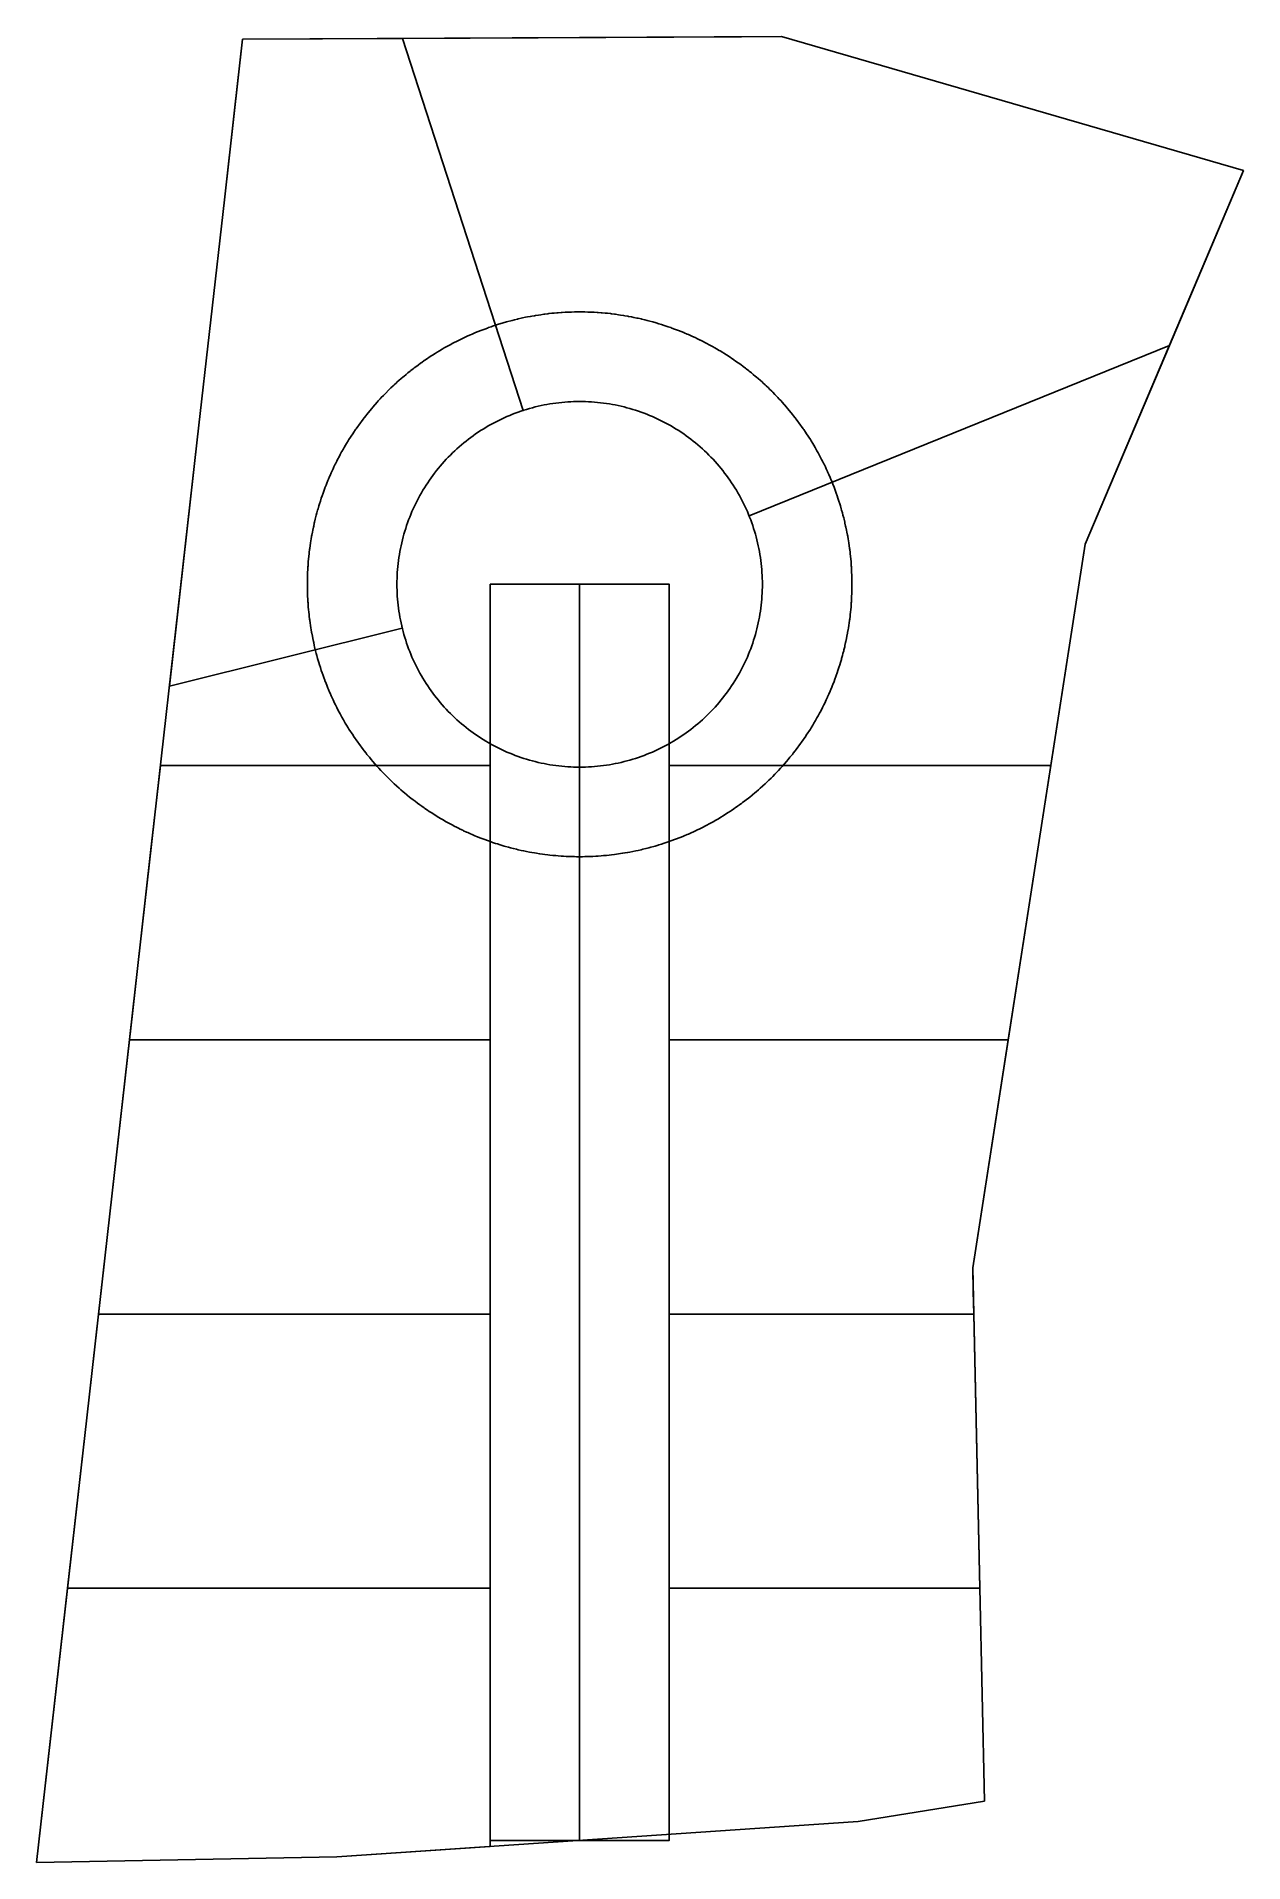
# Model space of a CAD drawing. Header units: feet. Extents: x 0 to 330, y 0 to 499.
import ezdxf

# ---------------------------------------------------------------- set-up
doc = ezdxf.new("R2010")
doc.units = ezdxf.units.FT
for name, color, linetype in [('CENTERLINE', 2, 'Continuous'), ('LOTS', 3, 'Continuous'), ('PARCEL', 5, 'Continuous'), ('ROADS', 1, 'Continuous')]:
    doc.layers.add(name, color=color, linetype=linetype)

msp = doc.modelspace()

# ---------------------------------------------------------------- linework, layer by layer
at = {"layer": 'CENTERLINE'}
for points in [[(198.6, 349.59), (198.59, 348.77), (198.57, 347.95), (198.54, 347.13), (198.49, 346.32), (198.43, 345.5), (198.36, 344.69), (198.27, 343.87), (198.17, 343.06), (198.06, 342.25), (197.93, 341.44), (197.79, 340.64), (197.64, 339.83), (197.47, 339.03), (197.29, 338.23), (197.1, 337.44), (196.9, 336.65), (196.68, 335.86), (196.45, 335.07), (196.2, 334.29), (195.95, 333.51), (195.68, 332.74), (195.4, 331.97), (195.1, 331.21), (194.79, 330.45), (194.48, 329.7), (194.14, 328.95), (193.8, 328.21), (193.44, 327.47), (193.08, 326.74), (192.7, 326.02), (192.31, 325.3), (191.9, 324.59), (191.49, 323.88), (191.06, 323.18), (190.62, 322.49), (190.17, 321.81), (189.71, 321.13), (189.24, 320.46), (188.76, 319.8), (188.27, 319.15), (187.76, 318.5), (187.25, 317.87), (186.73, 317.24), (186.19, 316.62), (185.65, 316.01), (185.09, 315.41), (184.53, 314.81), (183.96, 314.23), (183.37, 313.66), (182.78, 313.09), (182.18, 312.54), (181.57, 311.99), (180.95, 311.46), (180.32, 310.94), (179.68, 310.42), (179.04, 309.92), (178.39, 309.43), (177.72, 308.94), (177.06, 308.47), (176.38, 308.01), (175.7, 307.56), (175, 307.13), (174.31, 306.7), (173.6, 306.29), (172.89, 305.88), (172.17, 305.49), (171.45, 305.11), (170.71, 304.74), (169.98, 304.39), (169.24, 304.04), (168.49, 303.71), (167.73, 303.39), (166.98, 303.09), (166.21, 302.79), (165.44, 302.51), (164.67, 302.24), (163.9, 301.98), (163.11, 301.74), (162.33, 301.51), (161.54, 301.29), (160.75, 301.09), (159.95, 300.89), (159.16, 300.71), (158.36, 300.55), (157.55, 300.39), (156.75, 300.25), (155.94, 300.13), (155.13, 300.01), (154.31, 299.91), (153.5, 299.83), (152.69, 299.75), (151.87, 299.69), (151.05, 299.65), (150.24, 299.61), (149.42, 299.59), (148.6, 299.59), (147.78, 299.59), (146.96, 299.61), (146.15, 299.65), (145.33, 299.69), (144.51, 299.75), (143.7, 299.83), (142.89, 299.91), (142.07, 300.01), (141.26, 300.13), (140.46, 300.25), (139.65, 300.39), (138.85, 300.55), (138.04, 300.71), (137.25, 300.89), (136.45, 301.09), (135.66, 301.29), (134.87, 301.51), (134.09, 301.74), (133.31, 301.98), (132.53, 302.24), (131.76, 302.51), (130.99, 302.79), (130.22, 303.09), (129.47, 303.39), (128.71, 303.71), (127.97, 304.04), (127.22, 304.39), (126.49, 304.74), (125.76, 305.11), (125.03, 305.49), (124.31, 305.88), (123.6, 306.29), (122.9, 306.7), (122.2, 307.13), (121.51, 307.56), (120.82, 308.01), (120.15, 308.47), (119.48, 308.94), (118.82, 309.43), (118.16, 309.92), (117.52, 310.42), (116.88, 310.94), (116.25, 311.46), (115.63, 311.99), (115.02, 312.54), (114.42, 313.09), (113.83, 313.66), (113.25, 314.23), (112.67, 314.81), (112.11, 315.41), (111.55, 316.01), (111.01, 316.62), (110.47, 317.24), (109.95, 317.87), (109.44, 318.5), (108.93, 319.15), (108.44, 319.8), (107.96, 320.46), (107.49, 321.13), (107.03, 321.81), (106.58, 322.49), (106.14, 323.18), (105.71, 323.88), (105.3, 324.59), (104.9, 325.3), (104.5, 326.02), (104.12, 326.74), (103.76, 327.47), (103.4, 328.21), (103.06, 328.95), (102.73, 329.7), (102.41, 330.45), (102.1, 331.21), (101.81, 331.97), (101.52, 332.74), (101.25, 333.51), (101, 334.29), (100.75, 335.07), (100.52, 335.86), (100.3, 336.65), (100.1, 337.44), (99.91, 338.23), (99.73, 339.03), (99.56, 339.83), (99.41, 340.64), (99.27, 341.44), (99.14, 342.25), (99.03, 343.06), (98.93, 343.87), (98.84, 344.69), (98.77, 345.5), (98.71, 346.32), (98.66, 347.13), (98.63, 347.95), (98.61, 348.77), (98.6, 349.59), (98.61, 350.41), (98.63, 351.22), (98.66, 352.04), (98.71, 352.86), (98.77, 353.67), (98.84, 354.49), (98.93, 355.3), (99.03, 356.11), (99.14, 356.92), (99.27, 357.73), (99.41, 358.54), (99.56, 359.34), (99.73, 360.14), (99.91, 360.94), (100.1, 361.74), (100.3, 362.53), (100.52, 363.32), (100.75, 364.1), (101, 364.88), (101.25, 365.66), (101.52, 366.43), (101.81, 367.2), (102.1, 367.96), (102.41, 368.72), (102.73, 369.47), (103.06, 370.22), (103.4, 370.96), (103.76, 371.7), (104.12, 372.43), (104.5, 373.16), (104.9, 373.88), (105.3, 374.59), (105.71, 375.29), (106.14, 375.99), (106.58, 376.68), (107.03, 377.37), (107.49, 378.04), (107.96, 378.71), (108.44, 379.37), (108.93, 380.02), (109.44, 380.67), (109.95, 381.31), (110.47, 381.93), (111.01, 382.55), (111.55, 383.16), (112.11, 383.77), (112.67, 384.36), (113.25, 384.94), (113.83, 385.52), (114.42, 386.08), (115.02, 386.63), (115.63, 387.18), (116.25, 387.71), (116.88, 388.24), (117.52, 388.75), (118.16, 389.25), (118.82, 389.75), (119.48, 390.23), (120.15, 390.7), (120.82, 391.16), (121.51, 391.61), (122.2, 392.05), (122.9, 392.47), (123.6, 392.89), (124.31, 393.29), (125.03, 393.68), (125.76, 394.06), (126.49, 394.43), (127.22, 394.79), (127.97, 395.13), (128.71, 395.46), (129.47, 395.78), (130.22, 396.09), (130.99, 396.38), (131.76, 396.66), (132.53, 396.93), (133.31, 397.19), (134.09, 397.43), (134.87, 397.67), (135.66, 397.88), (136.45, 398.09), (137.25, 398.28), (138.04, 398.46), (138.85, 398.63), (139.65, 398.78), (140.46, 398.92), (141.26, 399.05), (142.07, 399.16), (142.89, 399.26), (143.7, 399.35), (144.51, 399.42), (145.33, 399.48), (146.15, 399.53), (146.96, 399.56), (147.78, 399.58), (148.6, 399.59), (149.42, 399.58), (150.24, 399.56), (151.05, 399.53), (151.87, 399.48), (152.69, 399.42), (153.5, 399.35), (154.31, 399.26), (155.13, 399.16), (155.94, 399.05), (156.75, 398.92), (157.55, 398.78), (158.36, 398.63), (159.16, 398.46), (159.95, 398.28), (160.75, 398.09), (161.54, 397.88), (162.33, 397.67), (163.11, 397.43), (163.9, 397.19), (164.67, 396.93), (165.44, 396.66), (166.21, 396.38), (166.98, 396.09), (167.73, 395.78), (168.49, 395.46), (169.24, 395.13), (169.98, 394.79), (170.71, 394.43), (171.45, 394.06), (172.17, 393.68), (172.89, 393.29), (173.6, 392.89), (174.31, 392.47), (175, 392.05), (175.7, 391.61), (176.38, 391.16), (177.06, 390.7), (177.72, 390.23), (178.39, 389.75), (179.04, 389.25), (179.68, 388.75), (180.32, 388.24), (180.95, 387.71), (181.57, 387.18), (182.18, 386.63), (182.78, 386.08), (183.37, 385.52), (183.96, 384.94), (184.53, 384.36), (185.09, 383.77), (185.65, 383.16), (186.19, 382.55), (186.73, 381.93), (187.25, 381.31), (187.76, 380.67), (188.27, 380.02), (188.76, 379.37), (189.24, 378.71), (189.71, 378.04), (190.17, 377.37), (190.62, 376.68), (191.06, 375.99), (191.49, 375.29), (191.9, 374.59), (192.31, 373.88), (192.7, 373.16), (193.08, 372.43), (193.44, 371.7), (193.8, 370.96), (194.14, 370.22), (194.48, 369.47), (194.79, 368.72), (195.1, 367.96), (195.4, 367.2), (195.68, 366.43), (195.95, 365.66), (196.2, 364.88), (196.45, 364.1), (196.68, 363.32), (196.9, 362.53), (197.1, 361.74), (197.29, 360.94), (197.47, 360.14), (197.64, 359.34), (197.79, 358.54), (197.93, 357.73), (198.06, 356.92), (198.17, 356.11), (198.27, 355.3), (198.36, 354.49), (198.43, 353.67), (198.49, 352.86), (198.54, 352.04), (198.57, 351.22), (198.59, 350.41), (198.6, 349.59)], [(148.6, 6.02), (148.6, 349.59)]]:
    msp.add_lwpolyline(points, dxfattribs=at)
at = {"layer": 'LOTS'}
for points in [[(309.94, 414.93), (194.94, 368.36), (194.79, 368.72), (194.48, 369.47), (194.14, 370.22), (193.8, 370.96), (193.44, 371.7), (193.08, 372.43), (192.7, 373.16), (192.31, 373.88), (191.9, 374.59), (191.49, 375.29), (191.06, 375.99), (190.62, 376.68), (190.17, 377.37), (189.71, 378.04), (189.24, 378.71), (188.76, 379.37), (188.27, 380.02), (187.76, 380.67), (187.25, 381.31), (186.73, 381.93), (186.19, 382.55), (185.65, 383.16), (185.09, 383.77), (184.53, 384.36), (183.96, 384.94), (183.37, 385.52), (182.78, 386.08), (182.18, 386.63), (181.57, 387.18), (180.95, 387.71), (180.32, 388.24), (179.68, 388.75), (179.04, 389.25), (178.39, 389.75), (177.72, 390.23), (177.06, 390.7), (176.38, 391.16), (175.7, 391.61), (175, 392.05), (174.31, 392.47), (173.6, 392.89), (172.89, 393.29), (172.17, 393.68), (171.45, 394.06), (170.71, 394.43), (169.98, 394.79), (169.24, 395.13), (168.49, 395.46), (167.73, 395.78), (166.98, 396.09), (166.21, 396.38), (165.44, 396.66), (164.67, 396.93), (163.9, 397.19), (163.11, 397.43), (162.33, 397.67), (161.54, 397.88), (160.75, 398.09), (159.95, 398.28), (159.16, 398.46), (158.36, 398.63), (157.55, 398.78), (156.75, 398.92), (155.94, 399.05), (155.13, 399.16), (154.31, 399.26), (153.5, 399.35), (152.69, 399.42), (151.87, 399.48), (151.05, 399.53), (150.24, 399.56), (149.42, 399.58), (148.6, 399.59), (147.78, 399.58), (146.96, 399.56), (146.15, 399.53), (145.33, 399.48), (144.51, 399.42), (143.7, 399.35), (142.89, 399.26), (142.07, 399.16), (141.26, 399.05), (140.46, 398.92), (139.65, 398.78), (138.85, 398.63), (138.04, 398.46), (137.25, 398.28), (136.45, 398.09), (135.66, 397.88), (134.87, 397.67), (134.09, 397.43), (133.31, 397.19), (133.16, 397.14), (100.11, 498.89), (192.92, 499.36), (203.87, 499.41), (330.22, 462.75), (309.94, 414.93)], [(131.76, 396.66), (130.99, 396.38), (130.22, 396.09), (129.47, 395.78), (128.71, 395.46), (127.97, 395.13), (127.22, 394.79), (126.49, 394.43), (125.76, 394.06), (125.03, 393.68), (124.31, 393.29), (123.6, 392.89), (122.9, 392.47), (122.2, 392.05), (121.51, 391.61), (120.82, 391.16), (120.15, 390.7), (119.48, 390.23), (118.82, 389.75), (118.16, 389.25), (117.52, 388.75), (116.88, 388.24), (116.25, 387.71), (115.63, 387.18), (115.02, 386.63), (114.42, 386.08), (113.83, 385.52), (113.25, 384.94), (112.67, 384.36), (112.11, 383.77), (111.55, 383.16), (111.01, 382.55), (110.47, 381.93), (109.95, 381.31), (109.44, 380.67), (108.93, 380.02), (108.44, 379.37), (107.96, 378.71), (107.49, 378.04), (107.03, 377.37), (106.58, 376.68), (106.14, 375.99), (105.71, 375.29), (105.3, 374.59), (104.9, 373.88), (104.5, 373.16), (104.12, 372.43), (103.76, 371.7), (103.4, 370.96), (103.06, 370.22), (102.73, 369.47), (102.41, 368.72), (102.1, 367.96), (101.81, 367.2), (101.52, 366.43), (101.25, 365.66), (101, 364.88), (100.75, 364.1), (100.52, 363.32), (100.3, 362.53), (100.1, 361.74), (99.91, 360.94), (99.73, 360.14), (99.56, 359.34), (99.41, 358.54), (99.27, 357.73), (99.14, 356.92), (99.03, 356.11), (98.93, 355.3), (98.84, 354.49), (98.77, 353.67), (98.71, 352.86), (98.66, 352.04), (98.63, 351.22), (98.61, 350.41), (98.6, 349.59), (98.61, 348.77), (98.63, 347.95), (98.66, 347.13), (98.71, 346.32), (98.77, 345.5), (98.84, 344.69), (98.93, 343.87), (99.03, 343.06), (99.14, 342.25), (99.27, 341.44), (99.41, 340.64), (99.56, 339.83), (99.73, 339.03), (99.91, 338.23), (100.07, 337.55), (36.37, 321.74), (43.99, 389.12), (51.41, 454.73), (54.18, 479.25), (56.38, 498.67), (100.11, 498.89), (133.16, 397.14), (132.53, 396.93), (131.76, 396.66)], [(173.1, 300), (173.1, 306), (173.6, 306.29), (174.31, 306.7), (175, 307.13), (175.7, 307.56), (176.38, 308.01), (177.06, 308.47), (177.72, 308.94), (178.39, 309.43), (179.04, 309.92), (179.68, 310.42), (180.32, 310.94), (180.95, 311.46), (181.57, 311.99), (182.18, 312.54), (182.78, 313.09), (183.37, 313.66), (183.96, 314.23), (184.53, 314.81), (185.09, 315.41), (185.65, 316.01), (186.19, 316.62), (186.73, 317.24), (187.25, 317.87), (187.76, 318.5), (188.27, 319.15), (188.76, 319.8), (189.24, 320.46), (189.71, 321.13), (190.17, 321.81), (190.62, 322.49), (191.06, 323.18), (191.49, 323.88), (191.9, 324.59), (192.31, 325.3), (192.7, 326.02), (193.08, 326.74), (193.44, 327.47), (193.8, 328.21), (194.14, 328.95), (194.48, 329.7), (194.79, 330.45), (195.1, 331.21), (195.4, 331.97), (195.68, 332.74), (195.95, 333.51), (196.2, 334.29), (196.45, 335.07), (196.68, 335.86), (196.9, 336.65), (197.1, 337.44), (197.29, 338.23), (197.47, 339.03), (197.64, 339.83), (197.79, 340.64), (197.93, 341.44), (198.06, 342.25), (198.17, 343.06), (198.27, 343.87), (198.36, 344.69), (198.43, 345.5), (198.49, 346.32), (198.54, 347.13), (198.57, 347.95), (198.59, 348.77), (198.6, 349.59), (198.59, 350.41), (198.57, 351.22), (198.54, 352.04), (198.49, 352.86), (198.43, 353.67), (198.36, 354.49), (198.27, 355.3), (198.17, 356.11), (198.06, 356.92), (197.93, 357.73), (197.79, 358.54), (197.64, 359.34), (197.47, 360.14), (197.29, 360.94), (197.1, 361.74), (196.9, 362.53), (196.68, 363.32), (196.45, 364.1), (196.2, 364.88), (195.95, 365.66), (195.68, 366.43), (195.4, 367.2), (195.1, 367.96), (194.94, 368.36), (309.94, 414.93), (286.89, 360.6), (277.48, 300), (173.1, 300)], [(25.44, 225), (26.25, 232.21), (27.64, 244.52), (31.23, 276.27), (33.92, 300), (124.1, 300), (124.1, 225), (25.44, 225)], [(173.1, 225), (173.1, 300), (277.48, 300), (265.83, 225), (173.1, 225)], [(16.96, 150), (25.44, 225), (124.1, 225), (124.1, 150), (16.96, 150)], [(256.42, 150), (173.1, 150), (173.1, 225), (265.83, 225), (261.18, 195.03), (256.15, 162.64), (256.29, 156.16), (256.42, 150)], [(8.48, 75), (13.75, 121.61), (16.96, 150), (124.1, 150), (124.1, 75), (8.48, 75)], [(173.1, 75), (173.1, 150), (256.42, 150), (258.05, 75), (173.1, 75)], [(82.15, 1.53), (0, 0), (8.48, 75), (124.1, 75), (124.1, 4.37), (82.15, 1.53)]]:
    msp.add_lwpolyline(points, close=True, dxfattribs=at)
at = {"layer": 'PARCEL'}
msp.add_lwpolyline([(51.41, 454.73), (56.38, 498.67), (203.87, 499.41), (330.22, 462.75), (286.89, 360.6), (256.15, 162.64), (259.32, 16.8), (224.81, 11.18), (82.15, 1.53), (0, 0), (13.75, 121.61), (27.64, 244.52), (43.99, 389.12), (51.41, 454.73)], close=True, dxfattribs=at)
at = {"layer": 'ROADS'}
for points in [[(223.1, 349.89), (223.1, 349.29), (223.09, 348.47), (223.08, 348.17), (223.06, 347.35), (223.05, 347.05), (223.02, 346.23), (222.99, 345.62), (222.94, 344.81), (222.92, 344.53), (222.86, 343.71), (222.84, 343.39), (222.77, 342.58), (222.71, 342.02), (222.62, 341.2), (222.59, 340.87), (222.49, 340.06), (222.45, 339.76), (222.34, 338.95), (222.25, 338.37), (222.12, 337.56), (222.06, 337.22), (221.92, 336.42), (221.88, 336.18), (221.73, 335.37), (221.6, 334.74), (221.43, 333.94), (221.37, 333.65), (221.19, 332.85), (221.11, 332.5), (220.92, 331.71), (220.85, 331.43), (220.65, 330.64), (220.5, 330.08), (220.28, 329.29), (220.2, 329.01), (219.97, 328.22), (219.78, 327.59), (219.53, 326.81), (219.28, 326.03), (219.07, 325.4), (218.8, 324.63), (218.7, 324.37), (218.42, 323.6), (218.19, 322.97), (217.89, 322.21), (217.79, 321.96), (217.48, 321.2), (217.43, 321.09), (217.12, 320.34), (216.79, 319.58), (216.45, 318.83), (216.4, 318.72), (216.06, 317.98), (215.83, 317.49), (215.47, 316.75), (215.41, 316.63), (215.05, 315.9), (214.75, 315.3), (214.37, 314.58), (214.24, 314.35), (213.85, 313.63), (213.53, 313.05), (213.12, 312.34), (212.71, 311.63), (212.37, 311.06), (211.94, 310.36), (211.72, 310.01), (211.28, 309.32), (211.05, 308.97), (210.6, 308.29), (210.46, 308.08), (210, 307.4), (209.77, 307.06), (209.3, 306.39), (209.05, 306.05), (208.57, 305.39), (208.32, 305.05), (207.83, 304.4), (207.55, 304.03), (207.04, 303.38), (206.8, 303.08), (206.29, 302.45), (206.14, 302.27), (205.62, 301.64), (205.2, 301.15), (204.66, 300.53), (204.53, 300.38), (203.99, 299.77), (203.56, 299.29), (203, 298.69), (202.44, 298.09), (202, 297.64), (201.43, 297.06), (200.98, 296.61), (200.39, 296.04), (199.8, 295.47), (199.34, 295.03), (198.74, 294.48), (198.59, 294.34), (197.98, 293.79), (197.49, 293.37), (196.87, 292.84), (196.55, 292.57), (195.92, 292.05), (195.77, 291.93), (195.13, 291.41), (194.76, 291.11), (194.12, 290.61), (193.79, 290.36), (193.14, 289.87), (192.85, 289.65), (192.18, 289.16), (191.93, 288.98), (191.27, 288.51), (190.79, 288.18), (190.11, 287.72), (189.9, 287.58), (189.22, 287.13), (188.52, 286.68), (187.89, 286.3), (187.27, 285.91), (186.56, 285.48), (185.85, 285.07), (185.14, 284.66), (184.56, 284.34), (183.84, 283.95), (183.61, 283.82), (182.89, 283.44), (182.41, 283.2), (181.67, 282.83), (181.3, 282.65), (180.57, 282.3), (180.46, 282.24), (179.72, 281.89), (179.11, 281.61), (178.36, 281.28), (178, 281.13), (177.24, 280.81), (176.83, 280.64), (176.08, 280.34), (175.87, 280.26), (175.1, 279.96), (174.58, 279.77), (173.81, 279.49), (173.55, 279.39), (172.78, 279.12), (172.51, 279.03), (171.74, 278.77), (171.02, 278.54), (170.23, 278.3), (170.04, 278.24), (169.26, 278.01), (168.9, 277.91), (168.11, 277.69), (167.55, 277.54), (166.76, 277.34), (166.69, 277.32), (165.89, 277.12), (165.39, 277), (164.6, 276.82), (163.96, 276.69), (163.16, 276.53), (163.11, 276.51), (162.3, 276.35), (161.77, 276.26), (160.97, 276.12), (160.34, 276.01), (158.72, 275.77), (158.1, 275.69), (157.28, 275.59), (156.72, 275.53), (155.91, 275.45), (155.1, 275.37), (154.48, 275.32), (153.66, 275.26), (153.06, 275.22), (152.25, 275.18), (151.45, 275.14), (150.84, 275.12), (150.02, 275.1), (149.42, 275.09), (147.78, 275.09), (147.18, 275.1), (146.36, 275.12), (145.75, 275.14), (144.95, 275.18), (144.14, 275.22), (143.54, 275.26), (142.72, 275.32), (142.1, 275.37), (141.29, 275.45), (140.48, 275.53), (139.92, 275.59), (139.1, 275.69), (138.48, 275.77), (137.67, 275.89), (137.63, 275.9), (136.83, 276.02), (136.29, 276.11), (135.48, 276.25), (134.85, 276.37), (134.07, 276.52), (133.29, 276.67), (132.6, 276.82), (131.81, 277), (131.31, 277.12), (130.51, 277.32), (130.44, 277.34), (129.65, 277.54), (129.09, 277.69), (128.3, 277.91), (127.94, 278.01), (127.16, 278.24), (126.88, 278.32), (126.1, 278.56), (125.56, 278.74), (124.78, 279), (124.42, 279.12), (123.65, 279.39), (123.39, 279.49), (122.62, 279.77), (122.1, 279.96), (121.33, 280.26), (121.12, 280.34), (120.37, 280.64), (119.96, 280.81), (119.2, 281.13), (118.73, 281.33), (117.99, 281.66), (117.61, 281.84), (116.86, 282.19), (116.63, 282.3), (115.9, 282.65), (115.41, 282.89), (114.68, 283.26), (114.45, 283.38), (113.72, 283.76), (113.36, 283.95), (112.64, 284.34), (112.06, 284.66), (111.35, 285.07), (111.22, 285.15), (110.52, 285.56), (110.08, 285.82), (109.38, 286.25), (109.24, 286.34), (108.55, 286.77), (108.13, 287.04), (107.44, 287.49), (106.95, 287.81), (106.28, 288.27), (106.08, 288.41), (105.41, 288.88), (104.88, 289.27), (104.22, 289.76), (103.56, 290.25), (103.08, 290.61), (102.44, 291.11), (102.07, 291.41), (101.43, 291.93), (101.28, 292.05), (100.65, 292.57), (100.33, 292.84), (99.71, 293.37), (99.22, 293.79), (98.61, 294.34), (98.46, 294.48), (97.86, 295.03), (97.4, 295.47), (96.81, 296.04), (96.66, 296.19), (96.08, 296.76), (95.93, 296.91), (95.35, 297.49), (94.76, 298.09), (94.2, 298.69), (93.64, 299.29), (93.21, 299.77), (92.67, 300.38), (92.54, 300.53), (92, 301.15), (91.58, 301.64), (91.06, 302.27), (90.91, 302.45), (90.4, 303.08), (90.16, 303.38), (89.65, 304.03), (89.37, 304.4), (88.88, 305.05), (88.63, 305.39), (88.15, 306.05), (87.9, 306.39), (87.43, 307.06), (87.2, 307.4), (86.74, 308.08), (86.6, 308.29), (86.15, 308.97), (85.92, 309.32), (85.48, 310.01), (85.26, 310.36), (84.83, 311.06), (84.49, 311.63), (84.08, 312.34), (83.95, 312.56), (83.55, 313.27), (83.48, 313.4), (83.08, 314.12), (82.83, 314.58), (82.45, 315.3), (82.15, 315.9), (81.79, 316.63), (81.73, 316.75), (81.37, 317.49), (81.14, 317.98), (80.8, 318.72), (80.63, 319.08), (80.3, 319.83), (80.2, 320.09), (79.88, 320.84), (79.72, 321.2), (79.41, 321.96), (79.21, 322.48), (78.92, 323.24), (78.88, 323.33), (78.59, 324.1), (78.4, 324.63), (78.13, 325.4), (77.92, 326.03), (77.67, 326.81), (77.42, 327.59), (77.23, 328.22), (77, 329.01), (76.92, 329.29), (76.7, 330.08), (76.55, 330.64), (76.35, 331.43), (76.28, 331.71), (76.09, 332.5), (76.01, 332.85), (75.83, 333.65), (75.77, 333.94), (75.6, 334.74), (75.47, 335.37), (75.32, 336.18), (75.28, 336.42), (75.14, 337.22), (75.08, 337.56), (74.95, 338.37), (74.86, 338.95), (74.75, 339.76), (74.71, 340.06), (74.61, 340.87), (74.58, 341.2), (74.49, 342.02), (74.43, 342.58), (74.36, 343.39), (74.34, 343.71), (74.28, 344.53), (74.26, 344.81), (74.21, 345.62), (74.18, 346.23), (74.15, 347.05), (74.14, 347.35), (74.12, 348.17), (74.11, 348.47), (74.1, 349.29), (74.1, 349.89), (74.11, 350.71), (74.12, 351.01), (74.14, 351.82), (74.15, 352.12), (74.18, 352.94), (74.21, 353.53), (74.26, 354.35), (74.28, 354.67), (74.34, 355.48), (74.36, 355.75), (74.43, 356.57), (74.49, 357.2), (74.58, 358.01), (74.61, 358.3), (74.71, 359.11), (74.75, 359.41), (74.86, 360.22), (74.95, 360.8), (75.08, 361.61), (75.13, 361.9), (75.27, 362.71), (75.33, 363.06), (75.48, 363.86), (75.6, 364.43), (75.77, 365.23), (75.83, 365.52), (76.01, 366.32), (76.07, 366.6), (76.26, 367.4), (76.35, 367.75), (76.55, 368.54), (76.7, 369.1), (76.92, 369.89), (77.02, 370.25), (77.25, 371.03), (77.42, 371.58), (77.67, 372.36), (77.92, 373.14), (78.13, 373.77), (78.4, 374.54), (78.59, 375.07), (78.88, 375.84), (78.92, 375.93), (79.21, 376.69), (79.41, 377.21), (79.72, 377.97), (79.88, 378.33), (80.2, 379.08), (80.3, 379.34), (80.63, 380.09), (80.8, 380.45), (81.14, 381.19), (81.37, 381.68), (81.73, 382.42), (81.79, 382.54), (82.15, 383.27), (82.39, 383.74), (82.77, 384.47), (83.08, 385.06), (83.48, 385.78), (83.55, 385.91), (83.95, 386.62), (84.16, 386.97), (84.57, 387.67), (84.83, 388.11), (85.26, 388.81), (85.48, 389.16), (85.92, 389.85), (86.06, 390.06), (86.51, 390.75), (86.83, 391.24), (87.29, 391.91), (87.43, 392.11), (87.9, 392.78), (88.15, 393.12), (88.63, 393.78), (88.88, 394.12), (89.37, 394.77), (89.65, 395.14), (90.16, 395.79), (90.28, 395.94), (90.79, 396.58), (91.18, 397.05), (91.7, 397.67), (92, 398.02), (92.54, 398.64), (92.67, 398.79), (93.21, 399.4), (93.5, 399.73), (94.06, 400.34), (94.34, 400.64), (94.9, 401.23), (95.35, 401.68), (96.51, 402.84), (96.96, 403.29), (97.55, 403.85), (97.86, 404.14), (98.46, 404.69), (98.61, 404.83), (99.22, 405.38), (99.71, 405.8), (100.33, 406.33), (100.48, 406.46), (101.11, 406.99), (101.61, 407.4), (102.25, 407.91), (102.44, 408.06), (103.08, 408.56), (103.37, 408.78), (104.03, 409.28), (104.41, 409.56), (105.07, 410.04), (105.41, 410.29), (106.08, 410.76), (106.28, 410.9), (106.95, 411.36), (107.44, 411.68), (108.13, 412.13), (108.34, 412.27), (109.03, 412.71), (109.59, 413.06), (110.29, 413.48), (110.99, 413.9), (111.57, 414.24), (112.28, 414.64), (112.64, 414.83), (113.36, 415.22), (113.72, 415.41), (114.45, 415.79), (114.68, 415.91), (115.41, 416.28), (115.65, 416.4), (116.38, 416.76), (117.1, 417.1), (117.85, 417.44), (117.99, 417.51), (118.73, 417.84), (119.2, 418.04), (119.96, 418.36), (120.11, 418.42), (120.86, 418.73), (121.58, 419.02), (122.35, 419.31), (122.62, 419.4), (123.39, 419.68), (123.65, 419.78), (124.42, 420.05), (124.78, 420.17), (125.56, 420.43), (126.1, 420.61), (127.66, 421.09), (128.58, 421.35), (130.16, 421.77), (130.79, 421.93), (131.59, 422.12), (131.81, 422.17), (132.6, 422.35), (133.01, 422.44), (133.82, 422.61), (134.33, 422.71), (135.13, 422.86), (135.48, 422.92), (136.29, 423.06), (136.53, 423.1), (137.33, 423.23), (137.96, 423.33), (138.77, 423.44), (139.1, 423.48), (139.92, 423.58), (140.18, 423.61), (140.99, 423.7), (141.59, 423.76), (142.4, 423.83), (142.72, 423.85), (143.54, 423.91), (143.84, 423.93), (144.66, 423.98), (145.24, 424.01), (146.05, 424.04), (146.36, 424.05), (147.18, 424.07), (147.48, 424.08), (148.3, 424.09), (148.9, 424.09), (149.72, 424.08), (150.02, 424.07), (150.84, 424.05), (151.15, 424.04), (151.96, 424.01), (152.54, 423.98), (153.36, 423.93), (153.66, 423.91), (154.48, 423.85), (154.8, 423.83), (155.61, 423.76), (156.21, 423.7), (157.02, 423.61), (157.28, 423.58), (158.1, 423.48), (158.43, 423.44), (159.24, 423.33), (159.82, 423.24), (160.63, 423.11), (160.97, 423.05), (161.77, 422.91), (162.01, 422.87), (162.82, 422.72), (163.45, 422.59), (164.25, 422.42), (164.6, 422.35), (165.39, 422.17), (165.61, 422.12), (166.41, 421.93), (167.04, 421.77), (167.83, 421.56), (168.62, 421.35), (169.54, 421.09), (170.27, 420.86), (171.02, 420.63), (171.74, 420.4), (172.51, 420.14), (172.78, 420.05), (173.55, 419.78), (173.81, 419.68), (174.58, 419.4), (174.85, 419.31), (175.62, 419.02), (176.34, 418.73), (177.09, 418.42), (177.24, 418.36), (178, 418.04), (178.36, 417.89), (179.11, 417.56), (179.47, 417.39), (180.21, 417.05), (180.82, 416.76), (181.55, 416.4), (181.67, 416.34), (182.41, 415.97), (182.89, 415.73), (183.61, 415.35), (183.84, 415.22), (184.56, 414.83), (184.92, 414.64), (185.63, 414.24), (186.07, 413.98), (186.78, 413.56), (187.05, 413.4), (187.74, 412.98), (188.04, 412.79), (188.74, 412.35), (189.22, 412.04), (189.9, 411.59), (190.11, 411.45), (190.79, 410.99), (191.27, 410.66), (191.93, 410.19), (191.99, 410.15), (192.66, 409.67), (193.33, 409.17), (193.98, 408.67), (194.12, 408.56), (194.76, 408.06), (194.95, 407.91), (195.59, 407.4), (196.09, 406.99), (196.72, 406.46), (196.87, 406.33), (197.49, 405.8), (197.98, 405.38), (198.59, 404.83), (198.74, 404.69), (199.34, 404.14), (199.65, 403.85), (200.24, 403.29), (200.55, 402.99), (201.14, 402.41), (201.43, 402.11), (202, 401.53), (202.3, 401.23), (202.86, 400.64), (203.14, 400.34), (203.7, 399.73), (203.99, 399.4), (204.53, 398.79), (204.66, 398.64), (205.2, 398.02), (205.5, 397.67), (206.02, 397.05), (206.41, 396.58), (206.92, 395.94), (207.04, 395.79), (207.55, 395.14), (207.83, 394.77), (208.32, 394.12), (208.57, 393.78), (209.05, 393.12), (209.3, 392.78), (209.77, 392.11), (209.91, 391.91), (210.37, 391.24), (210.69, 390.75), (211.14, 390.06), (211.28, 389.85), (211.72, 389.16), (211.94, 388.81), (212.37, 388.11), (212.63, 387.67), (213.04, 386.97), (213.12, 386.84), (213.53, 386.13), (213.85, 385.55), (214.24, 384.83), (214.43, 384.47), (214.81, 383.74), (215.05, 383.27), (215.41, 382.54), (215.47, 382.42), (215.83, 381.68), (216.06, 381.19), (216.4, 380.45), (216.45, 380.34), (216.79, 379.59), (217.12, 378.83), (217.43, 378.08), (217.48, 377.97), (217.79, 377.21), (217.89, 376.96), (218.19, 376.2), (218.42, 375.57), (218.7, 374.8), (218.8, 374.54), (219.07, 373.77), (219.28, 373.14), (219.53, 372.36), (219.78, 371.58), (219.95, 371.03), (220.18, 370.25), (220.28, 369.89), (220.5, 369.1), (220.65, 368.54), (220.85, 367.75), (220.94, 367.4), (221.13, 366.6), (221.19, 366.32), (221.37, 365.52), (221.43, 365.23), (221.6, 364.43), (221.72, 363.86), (221.87, 363.06), (221.93, 362.71), (222.07, 361.9), (222.12, 361.61), (222.25, 360.8), (222.34, 360.22), (222.45, 359.41), (222.49, 359.11), (222.59, 358.3), (222.62, 358.01), (222.71, 357.2), (222.77, 356.57), (222.84, 355.75), (222.86, 355.48), (222.92, 354.67), (222.94, 354.35), (222.99, 353.53), (223.02, 352.94), (223.05, 352.12), (223.06, 351.82), (223.08, 351.01), (223.09, 350.71), (223.1, 349.89)], [(124.1, 349.59), (173.1, 349.59), (173.1, 6.02), (124.1, 6.02), (124.1, 349.59)]]:
    msp.add_lwpolyline(points, close=True, dxfattribs=at)

doc.saveas('drawing.dxf')
